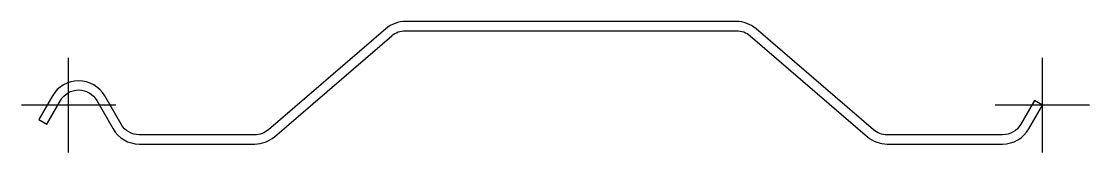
# Model space of a CAD drawing. Header units: millimetres. Extents: x -36 to 778, y -36 to 64.
import ezdxf

# ---------------------------------------------------------------- set-up
doc = ezdxf.new("R2010")
doc.units = ezdxf.units.MM
doc.linetypes.add('DASHED', pattern=[19.05, 12.7, -6.35])
doc.layers.add('ref', color=251, linetype='Continuous', plot=False)

msp = doc.modelspace()

# ---------------------------------------------------------------- linework, layer by layer
msp.add_lwpolyline([(53.84, -22.5, -0.267949), (39.99, -14.5), (27.57, 7, 0.57735), (-12.26, 7), (-22.66, -11), (-16.59, -14.5), (-6.2, 3.5, -0.57735), (21.51, 3.5), (33.93, -18, 0.267949), (53.84, -29.5), (141.84, -29.5, 0.178879), (156.8, -23.97), (246.31, 52.65, -0.178879), (256.71, 56.5), (508.82, 56.5, -0.178879), (519.23, 52.65), (608.73, -23.97, 0.178879), (623.69, -29.5), (711.69, -29.5, 0.267949), (731.61, -18), (742, 0), (735.94, 3.5), (725.55, -14.5, -0.267949), (711.69, -22.5), (623.69, -22.5, -0.178879), (613.28, -18.65), (523.78, 57.97, 0.178879), (508.82, 63.5), (256.71, 63.5, 0.178879), (241.75, 57.97), (152.25, -18.65, -0.178879), (141.84, -22.5)], format="xyb", close=True)
at = {"layer": 'ref', "linetype": 'DASHED', "ltscale": 20}
for p, q in [((0, -35.95), (0, 35.95)), ((742, -35.95), (742, 35.95)), ((35.95, 0), (-35.95, 0)), ((777.95, 0), (706.05, 0))]:
    msp.add_line(p, q, dxfattribs=at)

doc.saveas('drawing.dxf')
